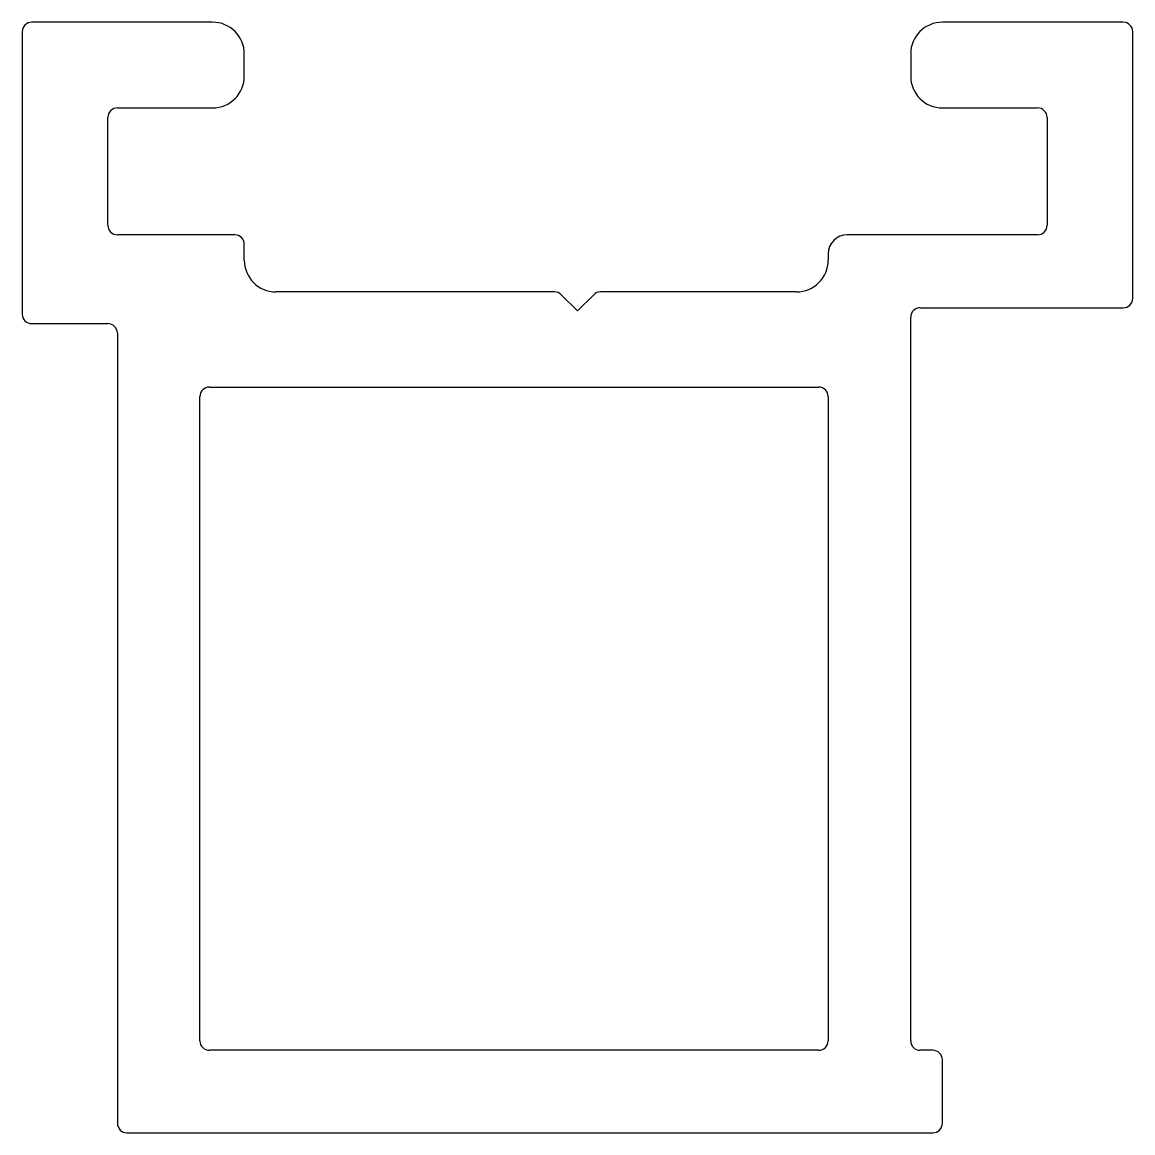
# Model space of a CAD drawing. Extents: x 648 to 683, y 540.9 to 575.9.
import ezdxf

# ---------------------------------------------------------------- set-up
doc = ezdxf.new("R2010")
doc.units = 0
doc.layers.get('0').update_dxf_attribs({"linetype": 'CONTINUOUS'})

msp = doc.modelspace()

# ---------------------------------------------------------------- linework, layer by layer
for p, q in [((654.047, 575.902), (648.347, 575.902)), ((682.747, 575.902), (677.047, 575.902)), ((648.047, 575.602), (648.047, 566.702)), ((683.047, 567.202), (683.047, 575.602)), ((655.047, 574.202), (655.047, 574.902)), ((676.047, 574.902), (676.047, 574.202)), ((651.047, 573.202), (654.047, 573.202)), ((677.047, 573.202), (680.047, 573.202)), ((650.747, 569.502), (650.747, 572.902)), ((680.347, 572.902), (680.347, 569.502)), ((654.747, 569.202), (651.047, 569.202)), ((680.047, 569.202), (674.047, 569.202)), ((655.047, 568.402), (655.047, 568.902)), ((673.447, 568.602), (673.447, 568.402)), ((664.823, 567.402), (656.047, 567.402)), ((672.447, 567.402), (666.271, 567.402)), ((665.547, 566.802), (665.035, 567.315)), ((666.059, 567.315), (665.547, 566.802)), ((676.347, 566.902), (682.747, 566.902)), ((648.347, 566.402), (650.747, 566.402)), ((676.047, 543.802), (676.047, 566.602)), ((651.047, 566.102), (651.047, 541.202)), ((653.947, 564.402), (673.147, 564.402)), ((653.647, 543.802), (653.647, 564.102)), ((673.447, 564.102), (673.447, 543.802)), ((673.147, 543.502), (653.947, 543.502)), ((676.747, 543.502), (676.347, 543.502)), ((677.047, 541.202), (677.047, 543.202)), ((651.347, 540.902), (676.747, 540.902))]:
    msp.add_line(p, q)
for centre, radius, start, end in [((648.347, 575.602), 0.3, 90, 180), ((654.047, 574.902), 1, 0, 90), ((677.047, 574.902), 1, 90, 180), ((682.747, 575.602), 0.3, 0, 90), ((654.047, 574.202), 1, 270, 0), ((677.047, 574.202), 1, 180, 270), ((651.047, 572.902), 0.3, 90, 180), ((680.047, 572.902), 0.3, 0, 90), ((651.047, 569.502), 0.3, 180, 270), ((680.047, 569.502), 0.3, 270, 0), ((654.747, 568.902), 0.3, 0, 90), ((674.047, 568.602), 0.6, 90, 180), ((656.047, 568.402), 1, 180, 270), ((672.447, 568.402), 1, 270, 0), ((664.823, 567.102), 0.3, 45, 90), ((666.271, 567.102), 0.3, 90, 135), ((682.747, 567.202), 0.3, 270, 0), ((648.347, 566.702), 0.3, 180, 270), ((676.347, 566.602), 0.3, 90, 180), ((650.747, 566.102), 0.3, 0, 90), ((653.947, 564.102), 0.3, 90, 180), ((673.147, 564.102), 0.3, 0, 90), ((653.947, 543.802), 0.3, 180, 270), ((673.147, 543.802), 0.3, 270, 0), ((676.347, 543.802), 0.3, 180, 270), ((676.747, 543.202), 0.3, 0, 90), ((651.347, 541.202), 0.3, 180, 270), ((676.747, 541.202), 0.3, 270, 0)]:
    msp.add_arc(centre, radius, start, end)

doc.saveas('drawing.dxf')
